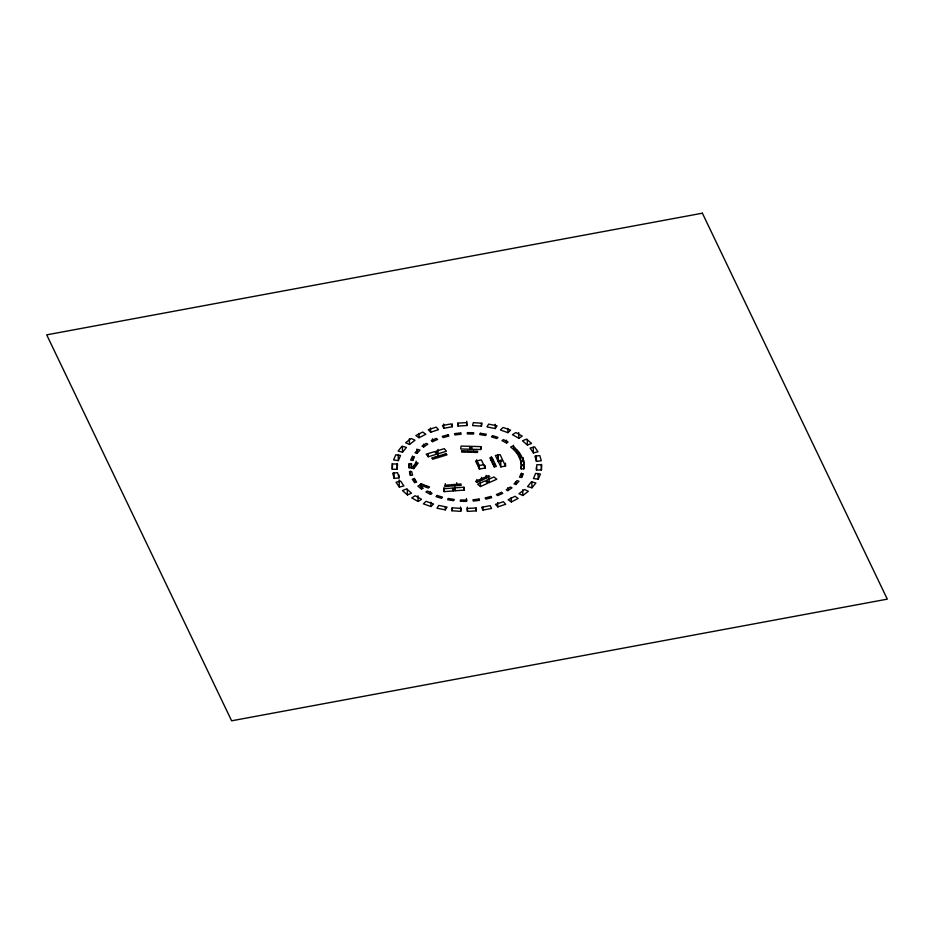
<?xml version="1.0" encoding="UTF-8"?>
<svg xmlns="http://www.w3.org/2000/svg" width="934" height="934" viewBox="0 0 934 934"><rect width="100%" height="100%" fill="white"/><g stroke="black" fill="none" stroke-linecap="round" stroke-linejoin="round"><path stroke-width="1.4" d="M392.257 469.253L392.607 463.964L397.534 464L397.183 469.277L392.257 469.253L392.093 463.521M521.137 468.868L521.347 465.704L524.009 465.716L523.799 468.88L521.137 468.868L521.055 466.008M536.466 470L536.817 464.723L541.743 464.747L541.393 470.036L536.466 470L536.396 467.14M409.08 467.771L409.466 464.081L411.684 464.116L411.299 467.817L409.08 467.771L408.952 463.486M466.545 501.395L466.673 500.075L460.462 499.959L460.322 501.278L466.545 501.395L466.463 498.534M469.942 449.219L470.304 446.324L461.069 446.09L460.707 448.974L469.942 449.219L469.872 446.359M471.518 449.254L471.88 446.37L481.115 446.615L480.753 449.499L471.518 449.254L471.437 446.394M451.893 510.746L452.593 507.839L461.396 508.435L460.696 511.342L451.893 510.746L451.811 507.886M481.407 426.161L482.107 423.254L473.304 422.658L472.604 425.565L481.407 426.161L481.325 423.3M398.351 460.614L400.534 455.453L395.759 454.823L393.576 459.983L398.351 460.614L398.188 454.893M538.241 479.177L540.424 474.017L535.649 473.386L533.466 478.547L538.241 479.177L538.077 473.456M412.77 460.439L414.521 456.854L412.384 456.528L410.633 460.1L412.77 460.439L412.641 456.142M521.616 477.472L523.367 473.9L521.23 473.561L519.479 477.146L521.616 477.472L521.487 473.188M445.343 509.871L447.047 507.104L438.7 505.422L436.995 508.201L445.343 509.871L445.261 507.01M495.3 428.578L497.005 425.799L488.657 424.129L486.953 426.896L495.3 428.578L495.172 424.281M413.704 465.681L411.847 468.109L413.867 468.623L415.723 466.194L413.704 465.681L413.867 468.623M416.26 465.494L418.117 463.054L416.097 462.54L414.241 464.98L416.26 465.494L416.144 461.198M402.519 452.231L406.453 447.421L402.029 446.207L398.106 451.017L402.519 452.231L402.367 446.51M531.971 487.793L535.894 482.983L531.481 481.769L527.547 486.579L531.971 487.793L531.808 482.061M416.949 453.387L419.996 450.106L418.058 449.488L415.011 452.768L416.949 453.387L416.833 449.091M515.942 484.512L518.989 481.232L517.051 480.613L514.004 483.894L515.942 484.512L515.86 481.64M430.936 506.532L433.563 504.01L426.044 501.324L423.417 503.858L430.936 506.532L430.819 502.235M507.956 432.675L510.583 430.142L503.064 427.468L500.437 429.99L507.956 432.675L507.839 428.379M409.512 444.491L415.011 440.253L411.147 438.501L405.636 442.751L409.512 444.491L409.349 438.77M522.853 495.499L528.364 491.249L524.488 489.509L518.989 493.747L522.853 495.499L522.69 489.766M423.651 447.012L427.83 444.199L426.173 443.346L422.005 446.16L423.651 447.012L423.569 444.152M430.527 494.378L432.022 493.374L427.398 490.98L425.904 491.984L430.527 494.378L430.446 491.517M506.602 443.02L508.096 442.016L503.473 439.622L501.978 440.626L506.602 443.02L506.52 440.159M507.827 490.654L511.995 487.84L510.349 486.988L506.17 489.801L507.827 490.654L507.746 487.793M418.105 501.465L421.549 499.305L415.175 495.732L411.742 497.892L418.105 501.465L417.953 495.744M518.825 438.268L522.258 436.108L515.895 432.535L512.451 434.695L518.825 438.268L518.662 432.535M419.016 437.742L425.846 434.24L422.693 432.045L415.863 435.548L419.016 437.742L418.899 433.446M511.307 501.955L518.136 498.452L514.984 496.258L508.154 499.76L511.307 501.955L511.178 497.659M476.924 482.376L480.531 480.765L479.235 479.714L475.628 481.325L476.924 482.376L476.842 479.504M481.57 480.298L485.178 478.687L483.882 477.648L480.274 479.247L481.57 480.298L481.5 477.437M486.217 478.231L489.836 476.62L488.529 475.569L484.921 477.181L486.217 478.231L486.147 475.371M480.438 486.521L487.957 483.17L485.12 480.87L477.589 484.221L480.438 486.521L480.321 482.259M489.229 482.598L496.76 479.247L493.911 476.959L486.392 480.309L489.229 482.598L489.112 478.301M432.524 441.642L437.614 439.435L436.341 438.373L431.251 440.591L432.524 441.642L432.442 438.782M421.432 489.054L423.242 488.26L419.67 485.295L417.848 486.089L421.432 489.054L421.351 486.194M513.618 449.569L515.837 448.647L512.871 446.067L510.653 446.989L513.618 449.569L513.49 445.273M407.422 494.892L411.52 493.187L406.582 488.891L402.484 490.583L407.422 494.892L407.259 489.159M527.418 445.109L531.516 443.416L526.578 439.108L522.48 440.813L527.418 445.109L527.266 439.389M430.609 432.267L438.478 429.663L436.19 427.118L428.321 429.722L430.609 432.267L430.492 427.97M497.81 506.882L505.679 504.278L503.391 501.733L495.522 504.337L497.81 506.882L497.694 502.585M516.747 453.107L519.129 452.36L516.747 449.569L514.365 450.316L516.747 453.107L516.665 450.246M428.297 456.749L436.645 454.204L434.52 451.647L426.184 454.181L428.297 456.749L428.216 453.912M438.058 453.784L446.405 451.239L444.28 448.67L435.944 451.215L438.058 453.784L437.929 449.488M437.836 457.648L441.84 456.434L440.883 455.255L436.867 456.481L437.836 457.648L437.754 454.788M414.614 482.621L416.669 482.084L414.322 478.71L412.268 479.247L414.614 482.621L414.498 478.325M399.332 487.093L403.908 485.925L400.616 481.08L396.039 482.248L399.332 487.093L399.133 479.936M533.384 452.92L537.961 451.752L534.668 446.907L530.092 448.075L533.384 452.92L533.221 447.188M519.094 456.878L521.616 456.306L519.841 453.352L517.331 453.912L519.094 456.878L518.977 452.581M452.36 426.721L451.017 423.931L442.459 425.519L443.802 428.309L452.36 426.721L452.278 423.861M491.062 460.369L493.21 459.972L491.996 457.462L489.86 457.858L491.062 460.369L490.98 457.508M497.927 460.777L502.609 459.913L500.099 454.66L495.405 455.523L497.927 460.777L497.764 455.056M498.347 461.665L503.041 460.801L505.551 466.043L500.869 466.918L498.347 461.665L498.149 454.508M476.573 459.75L479.329 465.506L483.964 464.642M492.615 463.614L494.763 463.217L493.549 460.707L491.412 461.104L492.615 463.614L492.498 459.33M485.225 468.004L481.36 459.948L475.569 461.022L479.434 469.078L485.225 468.004L485.155 465.622M494.179 466.86L496.316 466.463L495.113 463.941L492.965 464.338L494.179 466.86L494.098 464M482.983 510.069L491.541 508.481L490.198 505.691L481.64 507.279L482.983 510.069L482.901 507.209M519.502 457.718L522.106 457.333L523.238 460.415L520.623 460.801L519.502 457.718L519.386 453.422M399.063 477.834L397.557 472.662L392.7 473.246L394.206 478.418L399.063 477.834L398.981 474.974M536.443 461.338L541.3 460.754L539.794 455.582L534.937 456.166L536.443 461.338L536.291 455.617M410.423 475.406L412.618 475.161L411.614 471.53L409.419 471.775L410.423 475.406L410.306 471.11M445.355 486.521L449.779 486.17L449.558 484.863L445.133 485.201L445.355 486.521L445.273 483.649M456.749 485.633L461.174 485.283L460.952 483.975L456.528 484.314L456.749 485.633L456.668 482.761M453.34 490.91L452.85 488.05L443.638 488.762L444.117 491.634L453.34 490.91L453.259 488.05M464.128 490.081L463.638 487.209L454.414 487.922L454.905 490.794L464.128 490.081L464.046 487.233M523.962 464.63L523.507 461.478L520.845 461.665L521.312 464.817L523.962 464.63L523.846 460.334M466.883 425.53L466.556 422.623L457.683 423.125L458.01 426.044L466.883 425.53L466.755 421.246M476.317 510.875L475.99 507.956L467.117 508.47L467.444 511.377L476.317 510.875L476.235 508.014M541.241 464.303L541.393 470.036M523.717 466.019L523.799 468.88M523.157 457.555L523.238 460.415M521.184 460.52L521.312 464.817M520.507 456.504L520.623 460.801M505.469 463.206L505.551 466.043M500.706 461.233L500.869 466.918M491.296 456.808L491.377 459.668M480.671 446.662L480.753 449.499M479.329 465.506L479.434 469.078M467.327 507.08L467.444 511.377M460.567 507.045L460.696 511.342M457.929 423.184L458.01 426.044M454.788 486.497L454.905 490.794M443.685 424.013L443.802 428.309M444 487.373L444.117 491.634M411.182 463.521L411.299 467.817M397.02 463.556L397.183 469.277M394.043 472.697L394.206 478.418M467.455 432.605L467.327 433.925L473.538 434.041L473.678 432.722L467.455 432.605M461.781 450.76L461.618 452.079L466.054 452.196L466.218 450.877L461.781 450.76M467.49 450.9L467.327 452.219L471.763 452.336L471.927 451.017L467.49 450.9M473.199 451.052L473.036 452.371L477.472 452.488L477.636 451.169L473.199 451.052M448.32 498.499L447.69 499.772L453.667 500.706L454.286 499.433L448.32 498.499M480.333 433.294L479.714 434.567L485.68 435.501L486.31 434.228L480.333 433.294M437.112 495.452L436.026 496.619L441.455 498.324L442.541 497.157L437.112 495.452M492.545 435.676L491.459 436.843L496.888 438.548L497.974 437.381L492.545 435.676M421.117 483.754L419.88 484.863L423.569 486.275L424.807 485.155L421.117 483.754M425.869 485.552L424.631 486.672L428.332 488.073L429.57 486.953L425.869 485.552M501.476 492.358L496.386 494.565L497.659 495.627L502.749 493.409L501.476 492.358M435.723 456.831L431.718 458.045L432.675 459.224L436.68 457.999L435.723 456.831M446.032 453.691L442.027 454.905L442.996 456.084L447.001 454.858L446.032 453.691M448.051 434.847L442.284 436.341L443.125 437.556L448.892 436.05L448.051 434.847M490.875 496.444L485.108 497.95L485.949 499.153L491.716 497.659L490.875 496.444M702.38 213.197L46.7 334.851L231.62 720.803L887.3 599.149L702.38 213.197M460.707 432.932L454.566 433.633L454.916 434.929L461.057 434.228L460.707 432.932M479.084 499.071L472.943 499.772L473.293 501.068L479.434 500.367L479.084 499.071M455.255 484.419L450.83 484.758L451.052 486.077L455.477 485.727L455.255 484.419"/></g></svg>
